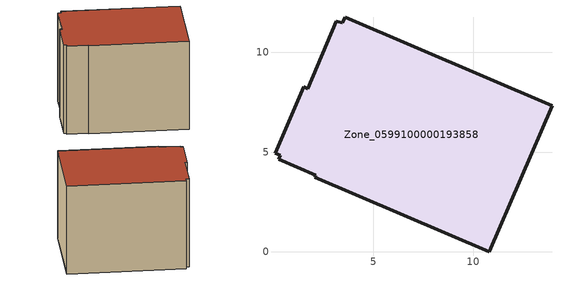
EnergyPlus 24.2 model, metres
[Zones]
Zone_0599100000193858
 floor ground (C_G): 3.15,11.54 3.45,11.46 3.59,11.76 13.94,7.31 10.8,0 2.08,3.75 2.12,3.85 0.25,4.65 0.34,4.83 0.08,4.94 1.5,8.26 1.71,8.17 z0
 wall outside (C_F): 13.94,7.31 3.59,11.76 3.45,11.46 3.15,11.54 1.71,8.17 1.5,8.26 0.08,4.94 0.34,4.83 0.25,4.65 2.12,3.85 2.08,3.75 10.8,0 13.94,7.31 z0:9.07
 roof outside (C_R): 3.45,11.46 3.15,11.54 1.71,8.17 1.5,8.26 0.08,4.94 0.34,4.83 0.25,4.65 2.12,3.85 2.08,3.75 10.8,0 13.94,7.31 3.59,11.76 z9.07
[BUILDING]
Pand.0599100000193858: North Axis=0; Terrain=City; Loads Convergence Tolerance Value=0.04; Temperature Convergence Tolerance Value=0.4; Solar Distribution=FullExterior; Maximum Number of Warmup Days=25; Minimum Number of Warmup Days=1
[Site:Location]
Rotterdam.The.Hague.AP_ZH_NLD Design_Conditions: Latitude=51.96; Longitude=4.45; Time Zone=1; Elevation=-4.5
[SITE:GROUNDTEMPERATURE:BUILDINGSURFACE]
18, 18, 18, 18, 18, 18, 18, 18, 18, 18, 18, 18
[MATERIAL] Thermal Absorptance=0.9; Solar Absorptance=0.7; Visible Absorptance=0.7
Name | Roughness | Thickness | Conductivity | Density | Specific Heat
G.D.1965 | MediumSmooth | 0.15 | 1 | 540 | 1210
F.D.1965 | Rough | 0.3 | 0.857143 | 1920 | 840
R.D.1965 | MediumRough | 0.2 | 0.08 | 1500 | 1000
[CONSTRUCTION]
C_G: G.D.1965
C_F: F.D.1965
C_R: R.D.1965
[ZONE]
Zone_0599100000193858: Type=1; Multiplier=1; Ceiling Height=Autocalculate; Volume=Autocalculate; Floor Area=autocalculate; Part of Total Floor Area=Yes
[ZONEINFILTRATION:DESIGNFLOWRATE]
Infil_Zone_0599100000193858: Zone or ZoneList or Space or SpaceList=Zone_0599100000193858; Schedule=AlwaysOn; Design Flow Rate Calculation Method=Flow/Area; Flow Rate per Floor Area=0.0042; Constant Term Coefficient=1; Temperature Term Coefficient=0; Velocity Term Coefficient=0; Velocity Squared Term Coefficient=0
[HVACTEMPLATE:ZONE:IDEALLOADSAIRSYSTEM]
Zone_0599100000193858: Maximum Heating Supply Air Temperature=50; Minimum Cooling Supply Air Temperature=13; Maximum Heating Supply Air Humidity Ratio=0.0156; Minimum Cooling Supply Air Humidity Ratio=0.0077; Heating Limit=NoLimit; Cooling Limit=NoLimit; Dehumidification Control Type=ConstantSensibleHeatRatio; Cooling Sensible Heat Ratio=0.7; Dehumidification Setpoint=60; Humidification Control Type=None; Humidification Setpoint=30; Outdoor Air Method=None; Outdoor Air Flow Rate per Person=0.00944; Outdoor Air Flow Rate per Zone Floor Area=0; Outdoor Air Flow Rate per Zone=0; Demand Controlled Ventilation Type=None; Outdoor Air Economizer Type=NoEconomizer; Heat Recovery Type=None; Sensible Heat Recovery Effectiveness=0.7; Latent Heat Recovery Effectiveness=0.65
[ZONECONTROL:THERMOSTAT]
ThermostatControl_Zone_0599100000193858: Zone or ZoneList=Zone_0599100000193858; Control Type Schedule=DualSetpointControlType; Control 1=Thermostat_Zone_0599100000193858; Temperature Difference Between Cutout And Setpoint=0
[THERMOSTATSETPOINT:DUALSETPOINT]
Thermostat_Zone_0599100000193858: Heating Setpoint Temperature Schedule=HeatingSetpoint_Zone_0599100000193858; Cooling Setpoint Temperature Schedule=CoolingSetpoint_Zone_0599100000193858
[SCHEDULE:COMPACT]
HeatingSetpoint_Zone_0599100000193858: Through: 12/31, For: AllDays, Until: 24:00, 21
CoolingSetpoint_Zone_0599100000193858: Through: 12/31, For: AllDays, Until: 24:00, 24
DualSetpointControlType: Through: 12/31, For: AllDays, Until: 24:00, 4
AlwaysOn: Through: 12/31, For: AllDays, Until: 24:00, 1
